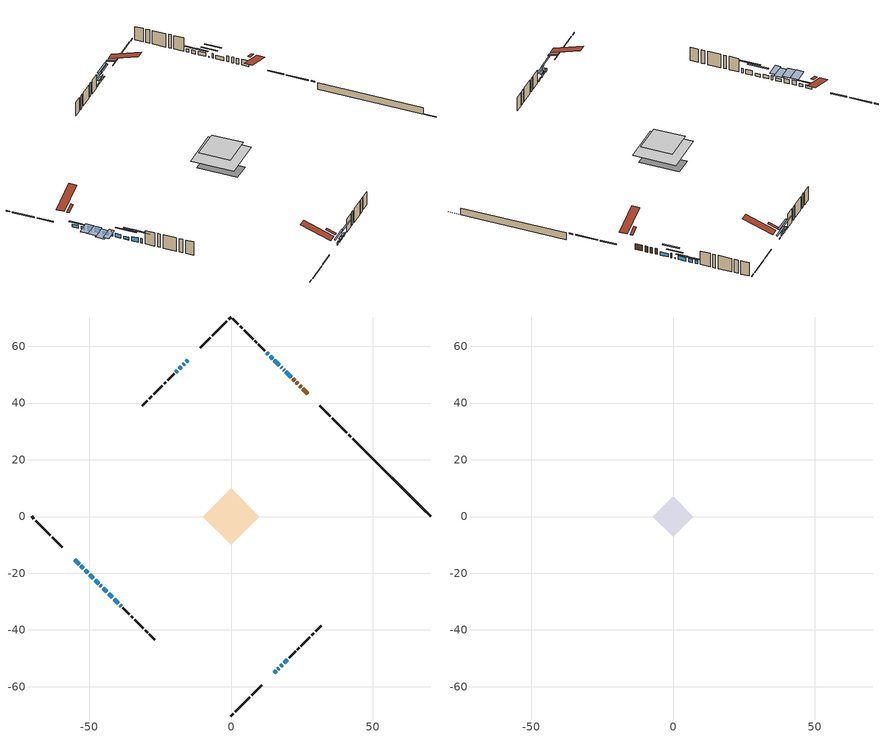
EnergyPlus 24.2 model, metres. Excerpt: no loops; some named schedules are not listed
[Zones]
conditioned space
 floor outside (Floor1 construction): -3.56,0 0,3.56 3.56,0 0,-3.56 z1.69
 floor adiabatic (AdiabaticFloorConstruction): -9.97,0 0,9.97 9.97,0 0,-9.97 z4.13
 floor foundation (Slab1 construction): -6.84,2.56 -2.56,6.84 6.84,-2.56 2.56,-6.84 z-0.75
 wall outside (RimJoist1 construction): 0,-70.31 0.84,-69.47 / -70.31,0 -69.47,-0.84 / 0,70.31 -0.84,69.47 / 42.28,28.03 41.45,28.86 z1.69:1.99
 wall outside (RimJoist2 construction): 1.49,-68.82 6.58,-63.73 / -68.82,-1.49 -63.73,-6.58 / -1.49,68.82 -6.58,63.73 / 40.79,29.52 35.7,34.61 z1.69:1.99
 wall outside (RimJoist3 construction): 7.23,-63.08 10.92,-59.39 / -63.08,-7.23 -59.39,-10.92 / -7.23,63.08 -10.92,59.39 / 35.05,35.26 31.36,38.95 z1.69:1.99
 wall outside (AdiabaticWallConstruction 1): 26.96,43.35 25.35,44.96 / 24.69,45.62 24.15,46.16 / 23.49,46.82 23.07,47.24 / 22.41,47.9 21.85,48.46 z1.69:3.72
 wall outside (AdiabaticWallConstruction): 21.19,49.12 19.37,50.94 / 14.66,55.65 13.8,56.51 / 13.14,57.17 12.57,57.74 / -44.98,-25.33 -43.77,-26.54 z1.69:2.91; 18.71,51.6 18.53,51.78 / -16.41,53.9 -16.84,53.47 z1.69:3.37; 17.88,52.43 17.69,52.62 z1.69:1.95; 15.32,-54.99 15.89,-54.42 / -54.99,-15.32 -53.55,-16.76 / -52.9,-17.41 -52.03,-18.28 / 16.55,-53.76 16.84,-53.47 / 17.49,-52.82 18.1,-52.21 / -17.49,52.82 -18.21,52.1 / -43.11,-27.2 -41.86,-28.45 z1.69:2.66; -15.32,54.99 -15.75,54.56 z1.69:1.9; 17.04,53.27 15.32,54.99 z1.69:2.96; -51.38,-18.93 -50.48,-19.83 z1.69:3.34; -49.83,-20.48 -48.57,-21.74 / -46,-24.31 -45.64,-24.67 / -39.11,-31.2 -38.75,-31.56 z1.69:3.27; -47.91,-22.4 -46.65,-23.66 z1.69:2.71; 18.76,-51.55 19.84,-50.47 / -18.87,51.44 -19.41,50.9 z1.69:2.33; -41.2,-29.11 -39.76,-30.55 z1.69:3.21
 wall outside (Wall1 construction): 20.49,-49.82 22.75,-47.56 / -38.09,-32.22 -35.84,-34.47 / -20.06,50.25 -22.32,47.99 / 11.91,58.4 9.66,60.65 z1.69:6.57
 wall outside (Wall2 construction): 23.4,-46.91 23.98,-46.33 / -35.18,-35.13 -34.61,-35.7 / -22.97,47.34 -23.55,46.76 / 9,61.31 8.42,61.89 z1.69:6.57
 wall outside (Wall3 construction): 24.64,-45.67 27.72,-42.59 / -33.95,-36.36 -30.87,-39.44 / -24.21,46.1 -27.29,43.02 / 7.77,62.54 4.69,65.62 z1.69:6.57
 wall outside (Wall4 construction): 28.37,-41.94 29.2,-41.11 / -30.21,-40.1 -29.38,-40.93 / -27.94,42.37 -28.77,41.54 / 4.03,66.28 3.2,67.11 z1.69:6.57
 wall outside (Wall5 construction): 29.86,-40.45 31.75,-38.56 / -28.73,-41.58 -26.84,-43.47 / -29.43,40.88 -31.32,38.99 / 2.55,67.76 0.66,69.65 z1.69:6.57
 wall foundation (FoundationWall1 construction): 42.94,27.37,-0.75 42.94,27.37,1.69 67.38,2.93,1.69 67.38,2.93,-0.65 70.31,0,-0.65 70.31,0,-0.75
 window (WindowConstruction 16): 21.19,49.12 19.37,50.94 z1.69:2.91
 window (WindowConstruction 3): 18.71,51.6 18.53,51.78 z1.69:3.37
 window (WindowConstruction 4): 17.88,52.43 17.7,52.61 z1.69:1.94
 window (WindowConstruction 5): 15.32,-54.99 15.89,-54.42 z1.69:2.66
 window (WindowConstruction 6): -15.32,54.99 -15.75,54.56 z1.69:1.89
 window (WindowConstruction 7): -16.41,53.9 -16.84,53.47 z1.69:3.37
 window (WindowConstruction 8): -54.99,-15.32 -53.55,-16.76 z1.69:2.66
 window (WindowConstruction 9): -52.9,-17.41 -52.04,-18.27 z1.69:2.66
 window (WindowConstruction 10): 17.04,53.27 15.32,54.99 z1.69:2.96
 window (WindowConstruction 11): 14.66,55.65 13.8,56.51 z1.69:2.91
 window (WindowConstruction 12): 13.14,57.17 12.57,57.74 z1.69:2.91
 window (WindowConstruction 13): 16.55,-53.76 16.84,-53.47 z1.69:2.66
 window (WindowConstruction 14): 17.49,-52.82 18.1,-52.21 z1.69:2.66
 window (WindowConstruction 15): -17.49,52.82 -18.21,52.1 z1.69:2.66
 window (WindowConstruction 23): -51.38,-18.93 -50.48,-19.83 z1.69:3.34
 window (WindowConstruction 18): -49.83,-20.48 -48.57,-21.74 z1.69:3.27
 window (WindowConstruction 19): -47.91,-22.4 -46.66,-23.65 z1.69:2.7
 window (WindowConstruction 20): -46,-24.31 -45.64,-24.67 z1.69:3.27
 window (WindowConstruction 21): 18.76,-51.55 19.84,-50.47 z1.69:2.32
 window (WindowConstruction 22): -18.87,51.44 -19.41,50.9 z1.69:2.32
 window (WindowConstruction 17): -44.98,-25.33 -43.77,-26.54 z1.69:2.91
 window (WindowConstruction): -43.11,-27.2 -41.86,-28.45 z1.69:2.66
 window (WindowConstruction 1): -41.2,-29.11 -39.76,-30.55 z1.69:3.21
 window (WindowConstruction 2): -39.1,-31.21 -38.75,-31.56 z1.69:3.27
 door (Door): 26.96,43.35 25.35,44.96 z1.69:3.72
 door (Door 1): 24.69,45.62 24.15,46.16 z1.69:3.72
 door (Door 2): 23.49,46.82 23.07,47.24 z1.69:3.72
 door (Door 3): 22.41,47.9 21.85,48.46 z1.69:3.72
 ceiling adiabatic (AdiabaticFloorConstruction): 0,-9.97 9.97,0 0,9.97 -9.97,0 z4.13
 roof outside (Roof2 construction): 14.66,-55.65,6.57 12.47,-53.46,7.6 11.89,-54.03,7.6 14.08,-56.23,6.57; -55.65,-14.66,6.57 -53.46,-12.47,7.6 -54.03,-11.89,7.6 -56.23,-14.08,6.57; -14.66,55.65,6.57 -12.47,53.46,7.6 -11.89,54.03,7.6 -14.08,56.23,6.57; 27.62,42.69,6.57 25.43,40.5,7.6 26,39.92,7.6 28.2,42.11,6.57
attic - vented
 floor to conditioned space (Floor2 construction Reversed): -7.22,0 0,7.22 7.22,0 0,-7.22 z6.57
 roof outside (Roof1 construction): 13.43,-56.88,6.57 6.39,-49.85,9.88 4.54,-51.7,9.88 11.57,-58.74,6.57; -56.88,-13.43,6.57 -49.85,-6.39,9.88 -51.7,-4.54,9.88 -58.74,-11.57,6.57; -13.43,56.88,6.57 -6.39,49.85,9.88 -4.54,51.7,9.88 -11.57,58.74,6.57; 28.85,41.46,6.57 21.82,34.42,9.88 23.67,32.57,9.88 30.71,39.6,6.57
shading: 16.68,53.63 20.57,49.74 20.86,50.04 16.97,53.92 z5.99; 15.84,54.47 19.73,50.58 20.02,50.87 16.13,54.76 z4.56; 17.75,-52.56 13.46,-56.85 13.76,-57.14 18.04,-52.86 z5.28; -17.6,52.71 -13.46,56.85 -13.76,57.14 -17.89,53 z4.52; -18.69,51.62 -14.55,55.76 -14.84,56.05 -18.98,51.91 z5.99; -52.91,-17.4 -55.64,-14.67 -55.93,-14.96 -53.2,-17.69 z3.57; -51.39,-18.92 -53.54,-16.77 -53.83,-17.06 -51.68,-19.21 z3.57; 14.88,55.43 17.47,52.84 17.76,53.13 15.18,55.72 z3.57; 13.37,56.94 15.09,55.22 15.38,55.51 13.66,57.24 z3.52; 12.14,58.17 13.57,56.74 13.86,57.03 12.43,58.47 z3.52; 17.27,-53.04 16.12,-54.19 16.41,-54.48 17.56,-53.33 z3.27; 18.53,-51.78 17.06,-53.25 17.35,-53.54 18.82,-52.07 z3.27; -18.64,51.67 -17.06,53.25 -17.35,53.54 -18.93,51.96 z3.27; -50.05,-20.26 -51.81,-18.5 -55.04,-21.73 -53.28,-23.49 z3.95; -48.14,-22.17 -50.26,-20.05 -53.49,-23.28 -51.37,-25.4 z3.88; -46.22,-24.09 -48.34,-21.97 -51.57,-25.2 -49.46,-27.32 z3.31; -45.21,-25.1 -46.43,-23.88 -49.66,-27.11 -48.44,-28.33 z3.88; 21.69,-48.62 16.91,-53.4 17.2,-53.69 21.98,-48.91 z4.95; -21.26,49.05 -17.02,53.29 -17.31,53.59 -21.55,49.34 z4.95; -40,-30.31 -44.97,-25.34 -45.26,-25.63 -40.29,-30.6 z5.28; -37.91,-32.4 -43.05,-27.26 -43.34,-27.55 -38.2,-32.69 z5.84; -36.89,-33.42 -40.96,-29.35 -41.25,-29.64 -37.18,-33.71 z5.89
[Building]
Building 1: Terrain=Suburbs
[Site:Location]
Toronto City Centre_ON: Latitude {deg}=43.63; Longitude {deg}=-79.39; Time Zone {hr}=-5; Elevation {m}=77; Keep Site Location Information=Yes
[Site:GroundTemperature:Shallow]
5.01852, 3.26908, 3.12898, 3.95918, 7.29196, 10.6092, 13.4851, 15.3069, 15.4617, 13.9799, 11.1774, 7.9619
[Site:WaterMainsTemperature]
Calculation Method=Schedule; Temperature Schedule=mains temperature schedule
[Material] Roughness=Rough; Thermal Absorptance=0.9
Name | Thickness {m} | Conductivity {W/m-K} | Density {kg/m3} | Specific Heat {J/kg-K} | Solar Absorptance | Visible Absorptance
asphalt or fiberglass shingles | 0.00635 | 0.162714 | 1121.4 | 1465.45 | 0.4 | 0.4
ceiling loosefill ins | 0.169333 | 0.0480833 | 16.02 | 1046.75 | 0.7 | 0.7
ceiling stud and cavity | 0.1397 | 0.0924676 | 65.682 | 1177.47 | 0.7 | 0.7
concrete 4.0 in. | 0.1016 | 1.803125 | 2242.8 | 837.4 | 0.7 | 0.7
concrete 8.0 in. | 0.2032 | 1.803125 | 2242.8 | 837.4 | 0.7 | 0.7
door material | 0.04445 | 0.053851 | 512.64 | 1214.23 | 0.7 | 0.7
door material 1 | 0.04445 | 0.188738 | 512.64 | 1214.23 | 0.7 | 0.7
floor covering | 0.0127 | 0.0433444 | 54.468 | 1339.84 | 0.6 | 0.6
floor rigid ins; rim joist rigid ins; wall rigid ins | 0.051816 | 0.029427 | 32.04 | 1214.23 | 0.7 | 0.7
floor rigid ins 1; wall rigid ins 1 | 0.512978 | 0.029427 | 32.04 | 1214.23 | 0.7 | 0.7
floor stud and cavity | 0.1397 | 0.0775388 | 92.3553 | 1139.71 | 0.7 | 0.7
floor stud and cavity 1 | 0.1397 | 1.75129 | 37.0049 | 1207.88 | 0.7 | 0.7
furniture material conditioned space 1 | 0.1524 | 0.115458 | 640.8 | 1214.23 | 0.6 | 0.6
gypsum board | 0.0127 | 0.160291 | 801 | 837.4 | 0.6 | 0.6
osb sheathing 0.5 in. | 0.0127 | 0.115458 | 512.64 | 1214.23 | 0.7 | 0.7
osb sheathing 0.75 in. | 0.01905 | 0.115458 | 512.64 | 1214.23 | 0.7 | 0.7
osb sheathing 2.0 in. | 0.0508 | 0.115458 | 512.64 | 1214.23 | 0.7 | 0.7
rim joist stud and cavity | 0.0508 | 0.0318229 | 125.044 | 1163.47 | 0.6 | 0.6
rim joist stud and cavity 1 | 0.0508 | 0.035244 | 125.044 | 1163.47 | 0.6 | 0.6
rim joist stud and cavity 2 | 0.0508 | 0.308293 | 125.044 | 1163.47 | 0.6 | 0.6
roof rigid ins | 0.103632 | 0.029427 | 32.04 | 1214.23 | 0.7 | 0.7
roof stud and cavity | 0.2032 | 0.398228 | 78.34581 | 1123.46 | 0.7 | 0.7
wall stud and cavity | 0.1397 | 0.17099 | 139.0536 | 1170.24 | 0.7 | 0.7
wall stud and cavity 1 | 0.1397 | 0.570815 | 139.0536 | 1170.24 | 0.7 | 0.7
wall stud and cavity 2 | 0.1397 | 0.168448 | 139.0536 | 1170.24 | 0.7 | 0.7
wall stud and cavity 3 | 0.1397 | 0.543446 | 139.0536 | 1170.24 | 0.7 | 0.7
wall stud and cavity 4 | 0.1397 | 0.234034 | 139.0536 | 1170.24 | 0.7 | 0.7
wall stud and cavity 5 | 0.0889 | 0.380278 | 52.3479 | 1209.89 | 0.7 | 0.7
wall stud and cavity 6 | 0.0889 | 0.391764 | 83.0341 | 1211.67 | 0.7 | 0.7
wood siding | 0.0254 | 0.102417 | 544.68 | 1172.36 | 0.4 | 0.4
wood siding 1; wood siding 2; wood siding 3 | 0.0254 | 0.102417 | 544.68 | 1172.36 | 0.7 | 0.7
[WindowMaterial:SimpleGlazingSystem]
Name | U-Factor {W/m2-K} | Solar Heat Gain Coefficient
WindowMaterial | 2.91792 | 0.6
WindowMaterial 1 | 1.950393 | 0.65
WindowMaterial 10 | 2.94007 | 0.69
WindowMaterial 11 | 2.07133 | 0.56
WindowMaterial 12 | 2.0861 | 0.54
WindowMaterial 13 | 2.84638 | 0.44
WindowMaterial 14 | 2.89578 | 0.55
WindowMaterial 15 | 2.90203 | 0.57
WindowMaterial 16 | 3.308 | 0.64
WindowMaterial 17 | 2.95483 | 0.64
WindowMaterial 18 | 2.02023 | 0.6
WindowMaterial 19 | 2.91963 | 0.61
WindowMaterial 2 | 2.82878 | 0.5
WindowMaterial 20 | 2.85149 | 0.44
WindowMaterial 21 | 2.76973 | 0.63
WindowMaterial 3 | 2.82367 | 0.47
WindowMaterial 4 | 2.84638 | 0.37
WindowMaterial 5 | 2.86342 | 0.56
WindowMaterial 6 | 2.75837 | 0.41
WindowMaterial 7 | 2.89351 | 0.54
WindowMaterial 8 | 2.92076 | 0.61
WindowMaterial 9 | 2.90827 | 0.58
[Construction]
AdiabaticFloorConstruction: floor stud and cavity 1, floor rigid ins 1, osb sheathing 0.75 in., floor covering
AdiabaticWallConstruction: wood siding 2, wall rigid ins 1, wall stud and cavity 5, gypsum board
AdiabaticWallConstruction 1: wood siding 3, wall rigid ins 1, wall stud and cavity 5, gypsum board
Door; Door 1; Door 2: door material
Door 3: door material 1
Floor1 construction: floor stud and cavity, floor rigid ins, osb sheathing 0.75 in., floor covering
Floor2 construction Reversed: gypsum board, ceiling stud and cavity, ceiling loosefill ins
FoundationWall1 construction: concrete 8.0 in.
furniture construction conditioned space 1: furniture material conditioned space 1
PartitionWallConstruction: gypsum board, wall stud and cavity 6, gypsum board
RimJoist1 construction: wood siding 1, osb sheathing 2.0 in., rim joist stud and cavity
RimJoist2 construction: wood siding 1, rim joist rigid ins, osb sheathing 2.0 in., rim joist stud and cavity 1
RimJoist3 construction: wood siding 1, rim joist rigid ins, osb sheathing 2.0 in., rim joist stud and cavity 2
Roof1 construction: asphalt or fiberglass shingles
Roof2 construction: asphalt or fiberglass shingles, roof rigid ins, osb sheathing 0.75 in., roof stud and cavity, gypsum board
Slab1 construction: concrete 4.0 in.
Wall1 construction: wood siding, wall rigid ins, osb sheathing 0.5 in., wall stud and cavity, gypsum board
Wall2 construction: wood siding, wall rigid ins, osb sheathing 0.5 in., wall stud and cavity 1, gypsum board
Wall3 construction: wood siding, wall rigid ins, osb sheathing 0.5 in., wall stud and cavity 2, gypsum board
Wall4 construction: wood siding, wall rigid ins, osb sheathing 0.5 in., wall stud and cavity 3, gypsum board
Wall5 construction: wood siding, wall rigid ins, osb sheathing 0.5 in., wall stud and cavity 4, gypsum board
WindowConstruction: WindowMaterial
WindowConstruction 1: WindowMaterial 1
WindowConstruction 10: WindowMaterial 10
WindowConstruction 11: WindowMaterial 11
WindowConstruction 12: WindowMaterial 12
WindowConstruction 13: WindowMaterial 13
WindowConstruction 14: WindowMaterial 14
WindowConstruction 15: WindowMaterial 15
WindowConstruction 16: WindowMaterial 16
WindowConstruction 17: WindowMaterial 17
WindowConstruction 18: WindowMaterial 18
WindowConstruction 19: WindowMaterial 19
WindowConstruction 2; WindowConstruction 20: WindowMaterial 2
WindowConstruction 21; WindowConstruction 22: WindowMaterial 20
WindowConstruction 23: WindowMaterial 21
WindowConstruction 3: WindowMaterial 3
WindowConstruction 4: WindowMaterial 4
WindowConstruction 5: WindowMaterial 5
WindowConstruction 6: WindowMaterial 6
WindowConstruction 7: WindowMaterial 7
WindowConstruction 8: WindowMaterial 8
WindowConstruction 9: WindowMaterial 9
[Zone] Multiplier=1; Part of Total Floor Area=Yes
Name | Volume {m3}
attic - vented | 56.1646
conditioned space | 721.6
[Space]
Name | Zone | Volume {m3}
attic - vented 1 | attic - vented | 56.1646
conditioned space 1 | conditioned space | 721.6
[ZoneInfiltration:EffectiveLeakageArea]
infil attic - vented 1: Zone or Space=attic - vented 1; Schedule=Always On Discrete; Effective Air Leakage Area {cm2}=4392.84; Stack Coefficient=0.000230604; Wind Coefficient=1.02602e-05
[ZoneMixing]
whole house fan mix: Zone or Space=attic - vented; Schedule=Always On Continuous; Design Flow Rate Calculation Method=Flow/Zone; Design Flow Rate {m3/s}=0; Source Zone or Space=conditioned space
[SurfaceProperty:ExposedFoundationPerimeter]
Slab1: Exposed Perimeter Calculation Method=TotalExposedPerimeter; Total Exposed Perimeter {m}=38.71
[InternalMass] Zone or ZoneList=conditioned space; Space or SpaceList=conditioned space 1
Name | Construction | Surface Area {m2}
furniture mass conditioned space 1 | furniture construction conditioned space 1 | 121.884
partition wall mass | PartitionWallConstruction | 304.71
[Lights]
interior lighting: Zone or ZoneList or Space or SpaceList=conditioned space 1; Schedule=interior lighting schedule; Design Level Calculation Method=LightingLevel; Lighting Level {W}=343.2; Return Air Fraction=0; Fraction Radiant=0.6; Fraction Visible=0.2; Fraction Replaceable=1
[People]
occupants: Zone or ZoneList or Space or SpaceList=conditioned space 1; Number of People Schedule=occupants schedule; Number of People Calculation Method=People; Number of People=3; Fraction Radiant=0.314171; Sensible Heat Fraction=0.56303; Activity Level Schedule=occupants activity schedule; Carbon Dioxide Generation Rate {m3/s-W}=0; Enable ASHRAE 55 Comfort Warnings=No; Mean Radiant Temperature Calculation Type=EnclosureAveraged
[ElectricEquipment] Zone or ZoneList or Space or SpaceList=conditioned space 1; Design Level Calculation Method=EquipmentLevel
Name | Schedule | Design Level {W} | Fraction Latent | Fraction Radiant | Fraction Lost
clothes dryer | clothes dryer schedule | 140.772 | 0.015 | 0.081 | 0.85
clothes washer | clothes washer schedule | 32.1985 | 0.03 | 0.162 | 0.7
cooking range | cooking range schedule | 215.147 | 0.08 | 0.432 | 0.2
dishwasher | dishwasher schedule | 66.8632 | 0.3 | 0.18 | 0.4
fridge | fridge schedule | 72.9452 | 0 | 0.6 | 0
mech vent bath fan 0 | mech vent bath fan 0 schedule | 50.2 | 0 | 0 | 1
mech vent bath fan 1 | mech vent bath fan 1 schedule | 50.2 | 0 | 0 | 1
mech vent house fan | mech vent house fan schedule | 0 | 0 | 0 | 1
mech vent house fan cfis | mech vent house fan cfis schedule | 0 | 0 | 0 | 0
mech vent range fan 0 | mech vent range fan 0 schedule | 57 | 0 | 0 | 1
misc plug loads | misc plug loads schedule | 494.7 | 0.045 | 0.513 | 0.1
whole house fan | Always On Discrete | 0 | 0 | 0 | 1
[OtherEquipment] Zone or ZoneList or Space or SpaceList=conditioned space 1; Design Level Calculation Method=EquipmentLevel
Name | Fuel Type | Schedule | Design Level {W} | Fraction Latent | Fraction Radiant | Fraction Lost
clothes dryer 1 | Electricity | clothes dryer schedule | 0 | 0.015 | 0.081 | 0.85
cooking range 1 | Electricity | cooking range schedule | 0 | 0.08 | 0.432 | 0.2
general water use latent | None | general water use schedule | 62.594 | 1 | 0 | 0
general water use sensible | None | general water use schedule | -61.6891 | 0 | 0.6 | 0
mech vent house fan latent load | None | Always On Discrete | 0 | 1 | 0 | 0
mech vent house fan sensible load | None | Always On Discrete | 0 | 0 | 0 | 0
water heater energy adjustment1 | NaturalGas | Always On Discrete | 0.01 | 0 | 0 | 1
[ZoneInfiltration:DesignFlowRate] Zone or ZoneList or Space or SpaceList=conditioned space 1; Schedule=Always On Discrete; Design Flow Rate Calculation Method=Flow/Zone; Design Flow Rate {m3/s}=0
infil flow; natural vent flow; whole house fan flow
[Foundation:Kiva]
Foundation Kiva 1: Initial Indoor Air Temperature {C}=18; Wall Height Above Grade {m}=1.68999; Wall Depth Below Slab {m}=0.2032
[Foundation:Kiva:Settings]
Soil Conductivity {W/m-K}=0.849921; Soil Density {kg/m3}=1842.3; Soil Specific Heat {J/kg-K}=418.7; Ground Solar Absorptivity=0.9; Ground Thermal Absorptivity=0.9; Ground Surface Roughness {m}=0.03; Far-Field Width {m}=40; Deep-Ground Boundary Condition=ZeroFlux; Deep-Ground Depth {m}=40; Minimum Cell Dimension {m}=0.2; Maximum Cell Growth Coefficient=3; Simulation Timestep=Timestep
[Exterior:Lights]
exterior lighting: Schedule=exterior lighting schedule; Design Level {W}=75.6
[Schedule:Constant]
Name | Hourly Value
Always On Continuous; mech vent house fan schedule; mech vent house fan cfis schedule; Always On Discrete | 1
occupants activity schedule | 117.228
fridge schedule | 0
[Schedule:Week:Daily]
interior lighting schedule Week Rule - Jan1-Jan27: interior lighting schedule day, interior lighting schedule day, interior lighting schedule day, interior lighting schedule day, interior lighting schedule day, interior lighting schedule day, interior lighting schedule day, interior lighting schedule default day, interior lighting schedule default day, interior lighting schedule default day, interior lighting schedule default day, interior lighting schedule default day
interior lighting schedule Week Rule - Jan28-Feb3: interior lighting schedule day, interior lighting schedule day, interior lighting schedule day, interior lighting schedule day, interior lighting schedule day 1, interior lighting schedule day 1, interior lighting schedule day 1, interior lighting schedule default day, interior lighting schedule default day, interior lighting schedule default day, interior lighting schedule default day, interior lighting schedule default day
interior lighting schedule Week Rule - Feb4-Feb24: interior lighting schedule day 1, interior lighting schedule day 1, interior lighting schedule day 1, interior lighting schedule day 1, interior lighting schedule day 1, interior lighting schedule day 1, interior lighting schedule day 1, interior lighting schedule default day, interior lighting schedule default day, interior lighting schedule default day, interior lighting schedule default day, interior lighting schedule default day
interior lighting schedule Week Rule - Feb25-Mar3: interior lighting schedule day 1, interior lighting schedule day 1, interior lighting schedule day 1, interior lighting schedule day 1, interior lighting schedule day 2, interior lighting schedule day 2, interior lighting schedule day 2, interior lighting schedule default day, interior lighting schedule default day, interior lighting schedule default day, interior lighting schedule default day, interior lighting schedule default day
interior lighting schedule Week Rule - Mar4-Mar31: interior lighting schedule day 2, interior lighting schedule day 2, interior lighting schedule day 2, interior lighting schedule day 2, interior lighting schedule day 2, interior lighting schedule day 2, interior lighting schedule day 2, interior lighting schedule default day, interior lighting schedule default day, interior lighting schedule default day, interior lighting schedule default day, interior lighting schedule default day
interior lighting schedule Week Rule - Apr1-Apr28: interior lighting schedule day 3, interior lighting schedule day 3, interior lighting schedule day 3, interior lighting schedule day 3, interior lighting schedule day 3, interior lighting schedule day 3, interior lighting schedule day 3, interior lighting schedule default day, interior lighting schedule default day, interior lighting schedule default day, interior lighting schedule default day, interior lighting schedule default day
interior lighting schedule Week Rule - Apr29-May5: interior lighting schedule day 3, interior lighting schedule day 3, interior lighting schedule day 4, interior lighting schedule day 4, interior lighting schedule day 4, interior lighting schedule day 4, interior lighting schedule day 4, interior lighting schedule default day, interior lighting schedule default day, interior lighting schedule default day, interior lighting schedule default day, interior lighting schedule default day
interior lighting schedule Week Rule - May6-May26: interior lighting schedule day 4, interior lighting schedule day 4, interior lighting schedule day 4, interior lighting schedule day 4, interior lighting schedule day 4, interior lighting schedule day 4, interior lighting schedule day 4, interior lighting schedule default day, interior lighting schedule default day, interior lighting schedule default day, interior lighting schedule default day, interior lighting schedule default day
interior lighting schedule Week Rule - May27-Jun2: interior lighting schedule day 4, interior lighting schedule day 4, interior lighting schedule day 4, interior lighting schedule day 4, interior lighting schedule day 4, interior lighting schedule day 5, interior lighting schedule day 5, interior lighting schedule default day, interior lighting schedule default day, interior lighting schedule default day, interior lighting schedule default day, interior lighting schedule default day
interior lighting schedule Week Rule - Jun3-Jun30: interior lighting schedule day 5, interior lighting schedule day 5, interior lighting schedule day 5, interior lighting schedule day 5, interior lighting schedule day 5, interior lighting schedule day 5, interior lighting schedule day 5, interior lighting schedule default day, interior lighting schedule default day, interior lighting schedule default day, interior lighting schedule default day, interior lighting schedule default day
interior lighting schedule Week Rule - Jul1-Jul28: interior lighting schedule day 6, interior lighting schedule day 6, interior lighting schedule day 6, interior lighting schedule day 6, interior lighting schedule day 6, interior lighting schedule day 6, interior lighting schedule day 6, interior lighting schedule default day, interior lighting schedule default day, interior lighting schedule default day, interior lighting schedule default day, interior lighting schedule default day
interior lighting schedule Week Rule - Jul29-Aug4: interior lighting schedule day 6, interior lighting schedule day 6, interior lighting schedule day 6, interior lighting schedule day 7, interior lighting schedule day 7, interior lighting schedule day 7, interior lighting schedule day 7, interior lighting schedule default day, interior lighting schedule default day, interior lighting schedule default day, interior lighting schedule default day, interior lighting schedule default day
interior lighting schedule Week Rule - Aug5-Aug25: interior lighting schedule day 7, interior lighting schedule day 7, interior lighting schedule day 7, interior lighting schedule day 7, interior lighting schedule day 7, interior lighting schedule day 7, interior lighting schedule day 7, interior lighting schedule default day, interior lighting schedule default day, interior lighting schedule default day, interior lighting schedule default day, interior lighting schedule default day
interior lighting schedule Week Rule - Aug26-Sep1: interior lighting schedule day 7, interior lighting schedule day 7, interior lighting schedule day 7, interior lighting schedule day 7, interior lighting schedule day 7, interior lighting schedule day 7, interior lighting schedule day 8, interior lighting schedule default day, interior lighting schedule default day, interior lighting schedule default day, interior lighting schedule default day, interior lighting schedule default day
interior lighting schedule Week Rule - Sep2-Sep29: interior lighting schedule day 8, interior lighting schedule day 8, interior lighting schedule day 8, interior lighting schedule day 8, interior lighting schedule day 8, interior lighting schedule day 8, interior lighting schedule day 8, interior lighting schedule default day, interior lighting schedule default day, interior lighting schedule default day, interior lighting schedule default day, interior lighting schedule default day
interior lighting schedule Week Rule - Sep30-Oct6: interior lighting schedule day 8, interior lighting schedule day 9, interior lighting schedule day 9, interior lighting schedule day 9, interior lighting schedule day 9, interior lighting schedule day 9, interior lighting schedule day 9, interior lighting schedule default day, interior lighting schedule default day, interior lighting schedule default day, interior lighting schedule default day, interior lighting schedule default day
interior lighting schedule Week Rule - Oct7-Oct27: interior lighting schedule day 9, interior lighting schedule day 9, interior lighting schedule day 9, interior lighting schedule day 9, interior lighting schedule day 9, interior lighting schedule day 9, interior lighting schedule day 9, interior lighting schedule default day, interior lighting schedule default day, interior lighting schedule default day, interior lighting schedule default day, interior lighting schedule default day
interior lighting schedule Week Rule - Oct28-Nov3: interior lighting schedule day 9, interior lighting schedule day 9, interior lighting schedule day 9, interior lighting schedule day 9, interior lighting schedule day 10, interior lighting schedule day 10, interior lighting schedule day 10, interior lighting schedule default day, interior lighting schedule default day, interior lighting schedule default day, interior lighting schedule default day, interior lighting schedule default day
interior lighting schedule Week Rule - Nov4-Nov24: interior lighting schedule day 10, interior lighting schedule day 10, interior lighting schedule day 10, interior lighting schedule day 10, interior lighting schedule day 10, interior lighting schedule day 10, interior lighting schedule day 10, interior lighting schedule default day, interior lighting schedule default day, interior lighting schedule default day, interior lighting schedule default day, interior lighting schedule default day
interior lighting schedule Week Rule - Nov25-Dec1: interior lighting schedule day 10, interior lighting schedule day 10, interior lighting schedule day 10, interior lighting schedule day 10, interior lighting schedule day 10, interior lighting schedule day 10, interior lighting schedule day 11, interior lighting schedule default day, interior lighting schedule default day, interior lighting schedule default day, interior lighting schedule default day, interior lighting schedule default day
interior lighting schedule Week Rule - Dec2-Dec31: interior lighting schedule day 11, interior lighting schedule day 11, interior lighting schedule day 11, interior lighting schedule day 11, interior lighting schedule day 11, interior lighting schedule day 11, interior lighting schedule day 11, interior lighting schedule default day, interior lighting schedule default day, interior lighting schedule default day, interior lighting schedule default day, interior lighting schedule default day
occupants schedule Week Rule - Jan1-Dec31: occupants schedule day, occupants schedule day, occupants schedule day, occupants schedule day, occupants schedule day, occupants schedule day, occupants schedule day, occupants schedule default day, occupants schedule default day, occupants schedule default day, occupants schedule default day, occupants schedule default day
clothes dryer schedule Week Rule - Jan1-Dec31: clothes dryer schedule day, clothes dryer schedule day, clothes dryer schedule day, clothes dryer schedule day, clothes dryer schedule day, clothes dryer schedule day, clothes dryer schedule day, clothes dryer schedule default day, clothes dryer schedule default day, clothes dryer schedule default day, clothes dryer schedule default day, clothes dryer schedule default day
clothes washer schedule Week Rule - Jan1-Dec31: clothes washer schedule day, clothes washer schedule day, clothes washer schedule day, clothes washer schedule day, clothes washer schedule day, clothes washer schedule day, clothes washer schedule day, clothes washer schedule default day, clothes washer schedule default day, clothes washer schedule default day, clothes washer schedule default day, clothes washer schedule default day
cooking range schedule Week Rule - Jan1-Dec31: cooking range schedule day, cooking range schedule day, cooking range schedule day, cooking range schedule day, cooking range schedule day, cooking range schedule day, cooking range schedule day, cooking range schedule default day, cooking range schedule default day, cooking range schedule default day, cooking range schedule default day, cooking range schedule default day
dishwasher schedule Week Rule - Jan1-Dec31: dishwasher schedule day, dishwasher schedule day, dishwasher schedule day, dishwasher schedule day, dishwasher schedule day, dishwasher schedule day, dishwasher schedule day, dishwasher schedule default day, dishwasher schedule default day, dishwasher schedule default day, dishwasher schedule default day, dishwasher schedule default day
mech vent bath fan 0 schedule Week Rule - Jan1-Dec31: mech vent bath fan 0 schedule day, mech vent bath fan 0 schedule day, mech vent bath fan 0 schedule day, mech vent bath fan 0 schedule day, mech vent bath fan 0 schedule day, mech vent bath fan 0 schedule day, mech vent bath fan 0 schedule day, mech vent bath fan 0 schedule default day, mech vent bath fan 0 schedule default day, mech vent bath fan 0 schedule default day, mech vent bath fan 0 schedule default day, mech vent bath fan 0 schedule default day
mech vent bath fan 1 schedule Week Rule - Jan1-Dec31: mech vent bath fan 1 schedule day, mech vent bath fan 1 schedule day, mech vent bath fan 1 schedule day, mech vent bath fan 1 schedule day, mech vent bath fan 1 schedule day, mech vent bath fan 1 schedule day, mech vent bath fan 1 schedule day, mech vent bath fan 1 schedule default day, mech vent bath fan 1 schedule default day, mech vent bath fan 1 schedule default day, mech vent bath fan 1 schedule default day, mech vent bath fan 1 schedule default day
mech vent range fan 0 schedule Week Rule - Jan1-Dec31: mech vent range fan 0 schedule day, mech vent range fan 0 schedule day, mech vent range fan 0 schedule day, mech vent range fan 0 schedule day, mech vent range fan 0 schedule day, mech vent range fan 0 schedule day, mech vent range fan 0 schedule day, mech vent range fan 0 schedule default day, mech vent range fan 0 schedule default day, mech vent range fan 0 schedule default day, mech vent range fan 0 schedule default day, mech vent range fan 0 schedule default day
[Schedule:Year]
interior lighting schedule: interior lighting schedule Week Rule - Jan1-Jan27, 1, 1, 1, 27, interior lighting schedule Week Rule - Jan28-Feb3, 1, 28, 2, 3, interior lighting schedule Week Rule - Feb4-Feb24, 2, 4, 2, 24, interior lighting schedule Week Rule - Feb25-Mar3, 2, 25, 3, 3, interior lighting schedule Week Rule - Mar4-Mar31, 3, 4, 3, 31, interior lighting schedule Week Rule - Apr1-Apr28, 4, 1, 4, 28, interior lighting schedule Week Rule - Apr29-May5, 4, 29, 5, 5, interior lighting schedule Week Rule - May6-May26, 5, 6, 5, 26, interior lighting schedule Week Rule - May27-Jun2, 5, 27, 6, 2, interior lighting schedule Week Rule - Jun3-Jun30, 6, 3, 6, 30, interior lighting schedule Week Rule - Jul1-Jul28, 7, 1, 7, 28, interior lighting schedule Week Rule - Jul29-Aug4, 7, 29, 8, 4, interior lighting schedule Week Rule - Aug5-Aug25, 8, 5, 8, 25, interior lighting schedule Week Rule - Aug26-Sep1, 8, 26, 9, 1, interior lighting schedule Week Rule - Sep2-Sep29, 9, 2, 9, 29, interior lighting schedule Week Rule - Sep30-Oct6, 9, 30, 10, 6, interior lighting schedule Week Rule - Oct7-Oct27, 10, 7, 10, 27, interior lighting schedule Week Rule - Oct28-Nov3, 10, 28, 11, 3, interior lighting schedule Week Rule - Nov4-Nov24, 11, 4, 11, 24, interior lighting schedule Week Rule - Nov25-Dec1, 11, 25, 12, 1, interior lighting schedule Week Rule - Dec2-Dec31, 12, 2, 12, 31
occupants schedule: occupants schedule Week Rule - Jan1-Dec31, 1, 1, 12, 31
clothes dryer schedule: clothes dryer schedule Week Rule - Jan1-Dec31, 1, 1, 12, 31
clothes washer schedule: clothes washer schedule Week Rule - Jan1-Dec31, 1, 1, 12, 31
cooking range schedule: cooking range schedule Week Rule - Jan1-Dec31, 1, 1, 12, 31
dishwasher schedule: dishwasher schedule Week Rule - Jan1-Dec31, 1, 1, 12, 31
mech vent bath fan 0 schedule: mech vent bath fan 0 schedule Week Rule - Jan1-Dec31, 1, 1, 12, 31
mech vent bath fan 1 schedule: mech vent bath fan 1 schedule Week Rule - Jan1-Dec31, 1, 1, 12, 31
mech vent range fan 0 schedule: mech vent range fan 0 schedule Week Rule - Jan1-Dec31, 1, 1, 12, 31
misc plug loads schedule: misc plug loads schedule Week Rule - Jan1-Dec31, 1, 1, 12, 31
general water use schedule: general water use schedule Week Rule - Jan1-Dec31, 1, 1, 12, 31
exterior lighting schedule: exterior lighting schedule Week Rule - Jan1-Jan27, 1, 1, 1, 27, exterior lighting schedule Week Rule - Jan28-Feb3, 1, 28, 2, 3, exterior lighting schedule Week Rule - Feb4-Feb24, 2, 4, 2, 24, exterior lighting schedule Week Rule - Feb25-Mar3, 2, 25, 3, 3, exterior lighting schedule Week Rule - Mar4-Mar31, 3, 4, 3, 31, exterior lighting schedule Week Rule - Apr1-Apr28, 4, 1, 4, 28, exterior lighting schedule Week Rule - Apr29-May5, 4, 29, 5, 5, exterior lighting schedule Week Rule - May6-May26, 5, 6, 5, 26, exterior lighting schedule Week Rule - May27-Jun2, 5, 27, 6, 2, exterior lighting schedule Week Rule - Jun3-Jun30, 6, 3, 6, 30, exterior lighting schedule Week Rule - Jul1-Jul28, 7, 1, 7, 28, exterior lighting schedule Week Rule - Jul29-Aug4, 7, 29, 8, 4, exterior lighting schedule Week Rule - Aug5-Aug25, 8, 5, 8, 25, exterior lighting schedule Week Rule - Aug26-Sep1, 8, 26, 9, 1, exterior lighting schedule Week Rule - Sep2-Sep29, 9, 2, 9, 29, exterior lighting schedule Week Rule - Sep30-Oct6, 9, 30, 10, 6, exterior lighting schedule Week Rule - Oct7-Oct27, 10, 7, 10, 27, exterior lighting schedule Week Rule - Oct28-Nov3, 10, 28, 11, 3, exterior lighting schedule Week Rule - Nov4-Nov24, 11, 4, 11, 24, exterior lighting schedule Week Rule - Nov25-Dec1, 11, 25, 12, 1, exterior lighting schedule Week Rule - Dec2-Dec31, 12, 2, 12, 31
[Schedule:Compact]
mains temperature schedule: Through: 01/01, For: AllDays, Until: 24:00, 8.80333, Through: 01/02, For: AllDays, Until: 24:00, 8.74333, Through: 01/03, For: AllDays, Until: 24:00, 8.68389, Through: 01/04, For: AllDays, Until: 24:00, 8.62611, Through: 01/05, For: AllDays, Until: 24:00, 8.56944, Through: 01/06, For: AllDays, Until: 24:00, 8.51389, Through: 01/07, For: AllDays, Until: 24:00, 8.45944, Through: 01/08, For: AllDays, Until: 24:00, 8.40611, Through: 01/09, For: AllDays, Until: 24:00, 8.35389, Through: 01/10, For: AllDays, Until: 24:00, 8.30278, Through: 01/11, For: AllDays, Until: 24:00, 8.25333, Through: 01/12, For: AllDays, Until: 24:00, 8.205, Through: 01/13, For: AllDays, Until: 24:00, 8.15778, Through: 01/14, For: AllDays, Until: 24:00, 8.11222, Through: 01/15, For: AllDays, Until: 24:00, 8.06778, Through: 01/16, For: AllDays, Until: 24:00, 8.02444, Through: 01/17, For: AllDays, Until: 24:00, 7.98222, Through: 01/18, For: AllDays, Until: 24:00, 7.94167, Through: 01/19, For: AllDays, Until: 24:00, 7.90222, Through: 01/20, For: AllDays, Until: 24:00, 7.86444, Through: 01/21, For: AllDays, Until: 24:00, 7.82778, Through: 01/22, For: AllDays, Until: 24:00, 7.79278, Through: 01/23, For: AllDays, Until: 24:00, 7.75889, Through: 01/24, For: AllDays, Until: 24:00, 7.72667, Through: 01/25, For: AllDays, Until: 24:00, 7.69556, Through: 01/26, For: AllDays, Until: 24:00, 7.66611, Through: 01/27, For: AllDays, Until: 24:00, 7.63778, Through: 01/28, For: AllDays, Until: 24:00, 7.61111, Through: 01/29, For: AllDays, Until: 24:00, 7.58556, Through: 01/30, For: AllDays, Until: 24:00, 7.56167, Through: 01/31, For: AllDays, Until: 24:00, 7.53944, Through: 02/01, For: AllDays, Until: 24:00, 7.51833, Through: 02/02, For: AllDays, Until: 24:00, 7.49889, Through: 02/03, For: AllDays, Until: 24:00, 7.48111, Through: 02/04, For: AllDays, Until: 24:00, 7.46444, Through: 02/05, For: AllDays, Until: 24:00, 7.44944, Through: 02/06, For: AllDays, Until: 24:00, 7.43556, Through: 02/07, For: AllDays, Until: 24:00, 7.42333, Through: 02/08, For: AllDays, Until: 24:00, 7.41278, Through: 02/09, For: AllDays, Until: 24:00, 7.40389, Through: 02/10, For: AllDays, Until: 24:00, 7.39611, Through: 02/11, For: AllDays, Until: 24:00, 7.39, Through: 02/12, For: AllDays, Until: 24:00, 7.38556, Through: 02/13, For: AllDays, Until: 24:00, 7.38222, Through: 02/14, For: AllDays, Until: 24:00, 7.38056, Through: 02/15, For: AllDays, Until: 24:00, 7.38056, Through: 02/16, For: AllDays, Until: 24:00, 7.38222, Through: 02/17, For: AllDays, Until: 24:00, 7.385, Through: 02/18, For: AllDays, Until: 24:00, 7.38944, Through: 02/19, For: AllDays, Until: 24:00, 7.395, Through: 02/20, For: AllDays, Until: 24:00, 7.40278, Through: 02/21, For: AllDays, Until: 24:00, 7.41167, Through: 02/22, For: AllDays, Until: 24:00, 7.42222, Through: 02/23, For: AllDays, Until: 24:00, 7.43389, Through: 02/24, For: AllDays, Until: 24:00, 7.44722, Through: 02/25, For: AllDays, Until: 24:00, 7.46222, Through: 02/26, For: AllDays, Until: 24:00, 7.47833, Through: 02/27, For: AllDays, Until: 24:00, 7.49611, Through: 02/28, For: AllDays, Until: 24:00, 7.51556, Through: 03/01, For: AllDays, Until: 24:00, 7.53667, Through: 03/02, For: AllDays, Until: 24:00, 7.55889, Through: 03/03, For: AllDays, Until: 24:00, 7.58222, Through: 03/04, For: AllDays, Until: 24:00, 7.60722, Through: 03/05, For: AllDays, Until: 24:00, 7.63389, Through: 03/06, For: AllDays, Until: 24:00, 7.66222, Through: 03/07, For: AllDays, Until: 24:00, 7.69111, Through: 03/08, For: AllDays, Until: 24:00, 7.72222, Through: 03/09, For: AllDays, Until: 24:00, 7.75444, Through: 03/10, For: AllDays, Until: 24:00, 7.78778, Through: 03/11, For: AllDays, Until: 24:00, 7.82278, Through: 03/12, For: AllDays, Until: 24:00, 7.85944, Through: 03/13, For: AllDays, Until: 24:00, 7.89722, Through: 03/14, For: AllDays, Until: 24:00, 7.93611, Through: 03/15, For: AllDays, Until: 24:00, 7.97667, Through: 03/16, For: AllDays, Until: 24:00, 8.01833, Through: 03/17, For: AllDays, Until: 24:00, 8.06167, Through: 03/18, For: AllDays, Until: 24:00, 8.10611, Through: 03/19, For: AllDays, Until: 24:00, 8.15167, Through: 03/20, For: AllDays, Until: 24:00, 8.19833, Through: 03/21, For: AllDays, Until: 24:00, 8.24667, Through: 03/22, For: AllDays, Until: 24:00, 8.29611, Through: 03/23, For: AllDays, Until: 24:00, 8.34667, Through: 03/24, For: AllDays, Until: 24:00, 8.39889, Through: 03/25, For: AllDays, Until: 24:00, 8.45167, Through: 03/26, For: AllDays, Until: 24:00, 8.50611, Through: 03/27, For: AllDays, Until: 24:00, 8.56167, Through: 03/28, For: AllDays, Until: 24:00, 8.61833, Through: 03/29, For: AllDays, Until: 24:00, 8.67611, Through: 03/30, For: AllDays, Until: 24:00, 8.735, Through: 03/31, For: AllDays, Until: 24:00, 8.795, Through: 04/01, For: AllDays, Until: 24:00, 8.85611, Through: 04/02, For: AllDays, Until: 24:00, 8.91833, Through: 04/03, For: AllDays, Until: 24:00, 8.98167, Through: 04/04, For: AllDays, Until: 24:00, 9.04556, Through: 04/05, For: AllDays, Until: 24:00, 9.11111, Through: 04/06, For: AllDays, Until: 24:00, 9.17722, Through: 04/07, For: AllDays, Until: 24:00, 9.24444, Through: 04/08, For: AllDays, Until: 24:00, 9.31222, Through: 04/09, For: AllDays, Until: 24:00, 9.38167, Through: 04/10, For: AllDays, Until: 24:00, 9.45167, Through: 04/11, For: AllDays, Until: 24:00, 9.52222, Through: 04/12, For: AllDays, Until: 24:00, 9.59444, Through: 04/13, For: AllDays, Until: 24:00, 9.66667, Through: 04/14, For: AllDays, Until: 24:00, 9.74, Through: 04/15, For: AllDays, Until: 24:00, 9.81444, Through: 04/16, For: AllDays, Until: 24:00, 9.88944, Through: 04/17, For: AllDays, Until: 24:00, 9.96556, Through: 04/18, For: AllDays, Until: 24:00, 10.0417, Through: 04/19, For: AllDays, Until: 24:00, 10.1189, Through: 04/20, For: AllDays, Until: 24:00, 10.1972, Through: 04/21, For: AllDays, Until: 24:00, 10.2756, Through: 04/22, For: AllDays, Until: 24:00, 10.355, Through: 04/23, For: AllDays, Until: 24:00, 10.435, Through: 04/24, For: AllDays, Until: 24:00, 10.515, Through: 04/25, For: AllDays, Until: 24:00, 10.5961, Through: 04/26, For: AllDays, Until: 24:00, 10.6778, Through: 04/27, For: AllDays, Until: 24:00, 10.76, Through: 04/28, For: AllDays, Until: 24:00, 10.8428, Through: 04/29, For: AllDays, Until: 24:00, 10.9261, Through: 04/30, For: AllDays, Until: 24:00, 11.0094, Through: 05/01, For: AllDays, Until: 24:00, 11.0933, Through: 05/02, For: AllDays, Until: 24:00, 11.1778, Through: 05/03, For: AllDays, Until: 24:00, 11.2628, Through: 05/04, For: AllDays, Until: 24:00, 11.3478, Through: 05/05, For: AllDays, Until: 24:00, 11.4333, Through: 05/06, For: AllDays, Until: 24:00, 11.5189, Through: 05/07, For: AllDays, Until: 24:00, 11.605, Through: 05/08, For: AllDays, Until: 24:00, 11.6917, Through: 05/09, For: AllDays, Until: 24:00, 11.7778, Through: 05/10, For: AllDays, Until: 24:00, 11.865, Through: 05/11, For: AllDays, Until: 24:00, 11.9517, Through: 05/12, For: AllDays, Until: 24:00, 12.0389, Through: 05/13, For: AllDays, Until: 24:00, 12.1261, Through: 05/14, For: AllDays, Until: 24:00, 12.2133, Through: 05/15, For: AllDays, Until: 24:00, 12.3006, Through: 05/16, For: AllDays, Until: 24:00, 12.3883, Through: 05/17, For: AllDays, Until: 24:00, 12.4756, Through: 05/18, For: AllDays, Until: 24:00, 12.5628, Through: 05/19, For: AllDays, Until: 24:00, 12.6506, Through: 05/20, For: AllDays, Until: 24:00, 12.7378, Through: 05/21, For: AllDays, Until: 24:00, 12.825, Through: 05/22, For: AllDays, Until: 24:00, 12.9122, Through: 05/23, For: AllDays, Until: 24:00, 12.9994, Through: 05/24, For: AllDays, Until: 24:00, 13.0861, Through: 05/25, For: AllDays, Until: 24:00, 13.1728, Through: 05/26, For: AllDays, Until: 24:00, 13.2594, Through: 05/27, For: AllDays, Until: 24:00, 13.3456, Through: 05/28, For: AllDays, Until: 24:00, 13.4317, Through: 05/29, For: AllDays, Until: 24:00, 13.5172, Through: 05/30, For: AllDays, Until: 24:00, 13.6028, Through: 05/31, For: AllDays, Until: 24:00, 13.6878, Through: 06/01, For: AllDays, Until: 24:00, 13.7722, Through: 06/02, For: AllDays, Until: 24:00, 13.8567, Through: 06/03, For: AllDays, Until: 24:00, 13.9406, Through: 06/04, For: AllDays, Until: 24:00, 14.0239, Through: 06/05, For: AllDays, Until: 24:00, 14.1067, Through: 06/06, For: AllDays, Until: 24:00, 14.1894, Through: 06/07, For: AllDays, Until: 24:00, 14.2711, Through: 06/08, For: AllDays, Until: 24:00, 14.3528, Through: 06/09, For: AllDays, Until: 24:00, 14.4339, Through: 06/10, For: AllDays, Until: 24:00, 14.5139, Through: 06/11, For: AllDays, Until: 24:00, 14.5939, Through: 06/12, For: AllDays, Until: 24:00, 14.6728, Through: 06/13, For: AllDays, Until: 24:00, 14.7511, Through: 06/14, For: AllDays, Until: 24:00, 14.8289, Through: 06/15, For: AllDays, Until: 24:00, 14.9061, Through: 06/16, For: AllDays, Until: 24:00, 14.9822, Through: 06/17, For: AllDays, Until: 24:00, 15.0578, Through: 06/18, For: AllDays, Until: 24:00, 15.1328, Through: 06/19, For: AllDays, Until: 24:00, 15.2067, Through: 06/20, For: AllDays, Until: 24:00, 15.28, Through: 06/21, For: AllDays, Until: 24:00, 15.3522, Through: 06/22, For: AllDays, Until: 24:00, 15.4239, Through: 06/23, For: AllDays, Until: 24:00, 15.4944, Through: 06/24, For: AllDays, Until: 24:00, 15.5639, Through: 06/25, For: AllDays, Until: 24:00, 15.6328, Through: 06/26, For: AllDays, Until: 24:00, 15.7006, Through: 06/27, For: AllDays, Until: 24:00, 15.7678, Through: 06/28, For: AllDays, Until: 24:00, 15.8333, Through: 06/29, For: AllDays, Until: 24:00, 15.8983, Through: 06/30, For: AllDays, Until: 24:00, 15.9622, Through: 07/01, For: AllDays, Until: 24:00, 16.025, Through: 07/02, For: AllDays, Until: 24:00, 16.0872, Through: 07/03, For: AllDays, Until: 24:00, 16.1478, Through: 07/04, For: AllDays, Until: 24:00, 16.2072, Through: 07/05, For: AllDays, Until: 24:00, 16.2661, Through: 07/06, For: AllDays, Until: 24:00, 16.3233, Through: 07/07, For: AllDays, Until: 24:00, 16.3794, Through: 07/08, For: AllDays, Until: 24:00, 16.435, Through: 07/09, For: AllDays, Until: 24:00, 16.4889, Through: 07/10, For: AllDays, Until: 24:00, 16.5417, Through: 07/11, For: AllDays, Until: 24:00, 16.5928, Through: 07/12, For: AllDays, Until: 24:00, 16.6433, Through: 07/13, For: AllDays, Until: 24:00, 16.6922, Through: 07/14, For: AllDays, Until: 24:00, 16.74, Through: 07/15, For: AllDays, Until: 24:00, 16.7867, Through: 07/16, For: AllDays, Until: 24:00, 16.8322, Through: 07/17, For: AllDays, Until: 24:00, 16.8761, Through: 07/18, For: AllDays, Until: 24:00, 16.9189, Through: 07/19, For: AllDays, Until: 24:00, 16.96, Through: 07/20, For: AllDays, Until: 24:00, 17, Through: 07/21, For: AllDays, Until: 24:00, 17.0389, Through: 07/22, For: AllDays, Until: 24:00, 17.0761, Through: 07/23, For: AllDays, Until: 24:00, 17.1122, Through: 07/24, For: AllDays, Until: 24:00, 17.1467, Through: 07/25, For: AllDays, Until: 24:00, 17.18, Through: 07/26, For: AllDays, Until: 24:00, 17.2117, Through: 07/27, For: AllDays, Until: 24:00, 17.2422, Through: 07/28, For: AllDays, Until: 24:00, 17.2711, Through: 07/29, For: AllDays, Until: 24:00, 17.2983, Through: 07/30, For: AllDays, Until: 24:00, 17.3244, Through: 07/31, For: AllDays, Until: 24:00, 17.3494, Through: 08/01, For: AllDays, Until: 24:00, 17.3728, Through: 08/02, For: AllDays, Until: 24:00, 17.3944, Through: 08/03, For: AllDays, Until: 24:00, 17.4144, Through: 08/04, For: AllDays, Until: 24:00, 17.4333, Through: 08/05, For: AllDays, Until: 24:00, 17.4506, Through: 08/06, For: AllDays, Until: 24:00, 17.4667, Through: 08/07, For: AllDays, Until: 24:00, 17.4811, Through: 08/08, For: AllDays, Until: 24:00, 17.4939, Through: 08/09, For: AllDays, Until: 24:00, 17.5056, Through: 08/10, For: AllDays, Until: 24:00, 17.5156, Through: 08/11, For: AllDays, Until: 24:00, 17.5239, Through: 08/12, For: AllDays, Until: 24:00, 17.5311, Through: 08/13, For: AllDays, Until: 24:00, 17.5361, Through: 08/14, For: AllDays, Until: 24:00, 17.54, Through: 08/15, For: AllDays, Until: 24:00, 17.5428, Through: 08/16, For: AllDays, Until: 24:00, 17.5439, Through: 08/17, For: AllDays, Until: 24:00, 17.5433, Through: 08/18, For: AllDays, Until: 24:00, 17.5411, Through: 08/19, For: AllDays, Until: 24:00, 17.5372, Through: 08/20, For: AllDays, Until: 24:00, 17.5322, Through: 08/21, For: AllDays, Until: 24:00, 17.5256, Through: 08/22, For: AllDays, Until: 24:00, 17.5178, Through: 08/23, For: AllDays, Until: 24:00, 17.5083, Through: 08/24, For: AllDays, Until: 24:00, 17.4972, Through: 08/25, For: AllDays, Until: 24:00, 17.4844, Through: 08/26, For: AllDays, Until: 24:00, 17.4706, Through: 08/27, For: AllDays, Until: 24:00, 17.455, Through: 08/28, For: AllDays, Until: 24:00, 17.4378, Through: 08/29, For: AllDays, Until: 24:00, 17.4194, Through: 08/30, For: AllDays, Until: 24:00, 17.3994, Through: 08/31, For: AllDays, Until: 24:00, 17.3778, Through: 09/01, For: AllDays, Until: 24:00, 17.355, Through: 09/02, For: AllDays, Until: 24:00, 17.3311, Through: 09/03, For: AllDays, Until: 24:00, 17.305, Through: 09/04, For: AllDays, Until: 24:00, 17.2778, Through: 09/05, For: AllDays, Until: 24:00, 17.2494, Through: 09/06, For: AllDays, Until: 24:00, 17.2194, Through: 09/07, For: AllDays, Until: 24:00, 17.1878, Through: 09/08, For: AllDays, Until: 24:00, 17.155, Through: 09/09, For: AllDays, Until: 24:00, 17.1206, Through: 09/10, For: AllDays, Until: 24:00, 17.085, Through: 09/11, For: AllDays, Until: 24:00, 17.0483, Through: 09/12, For: AllDays, Until: 24:00, 17.01, Through: 09/13, For: AllDays, Until: 24:00, 16.97, Through: 09/14, For: AllDays, Until: 24:00, 16.9289, Through: 09/15, For: AllDays, Until: 24:00, 16.8867, Through: 09/16, For: AllDays, Until: 24:00, 16.8428, Through: 09/17, For: AllDays, Until: 24:00, 16.7983, Through: 09/18, For: AllDays, Until: 24:00, 16.7517, Through: 09/19, For: AllDays, Until: 24:00, 16.7044, Through: 09/20, For: AllDays, Until: 24:00, 16.6556, Through: 09/21, For: AllDays, Until: 24:00, 16.6056, Through: 09/22, For: AllDays, Until: 24:00, 16.5544, Through: 09/23, For: AllDays, Until: 24:00, 16.5017, Through: 09/24, For: AllDays, Until: 24:00, 16.4483, Through: 09/25, For: AllDays, Until: 24:00, 16.3933, Through: 09/26, For: AllDays, Until: 24:00, 16.3372, Through: 09/27, For: AllDays, Until: 24:00, 16.2806, Through: 09/28, For: AllDays, Until: 24:00, 16.2222, Through: 09/29, For: AllDays, Until: 24:00, 16.1628, Through: 09/30, For: AllDays, Until: 24:00, 16.1022, Through: 10/01, For: AllDays, Until: 24:00, 16.0406, Through: 10/02, For: AllDays, Until: 24:00, 15.9778, Through: 10/03, For: AllDays, Until: 24:00, 15.9144, Through: 10/04, For: AllDays, Until: 24:00, 15.8494, Through: 10/05, For: AllDays, Until: 24:00, 15.7839, Through: 10/06, For: AllDays, Until: 24:00, 15.7172, Through: 10/07, For: AllDays, Until: 24:00, 15.6494, Through: 10/08, For: AllDays, Until: 24:00, 15.5811, Through: 10/09, For: AllDays, Until: 24:00, 15.5117, Through: 10/10, For: AllDays, Until: 24:00, 15.4411, Through: 10/11, For: AllDays, Until: 24:00, 15.37, Through: 10/12, For: AllDays, Until: 24:00, 15.2978, Through: 10/13, For: AllDays, Until: 24:00, 15.225, Through: 10/14, For: AllDays, Until: 24:00, 15.1511, Through: 10/15, For: AllDays, Until: 24:00, 15.0767, Through: 10/16, For: AllDays, Until: 24:00, 15.0011, Through: 10/17, For: AllDays, Until: 24:00, 14.925, Through: 10/18, For: AllDays, Until: 24:00, 14.8483, Through: 10/19, For: AllDays, Until: 24:00, 14.7706, Through: 10/20, For: AllDays, Until: 24:00, 14.6922, Through: 10/21, For: AllDays, Until: 24:00, 14.6133, Through: 10/22, For: AllDays, Until: 24:00, 14.5339, Through: 10/23, For: AllDays, Until: 24:00, 14.4539, Through: 10/24, For: AllDays, Until: 24:00, 14.3728, Through: 10/25, For: AllDays, Until: 24:00, 14.2917, Through: 10/26, For: AllDays, Until: 24:00, 14.21, Through: 10/27, For: AllDays, Until: 24:00, 14.1272, Through: 10/28, For: AllDays, Until: 24:00, 14.0444, Through: 10/29, For: AllDays, Until: 24:00, 13.9611, Through: 10/30, For: AllDays, Until: 24:00, 13.8772, Through: 10/31, For: AllDays, Until: 24:00, 13.7933, Through: 11/01, For: AllDays, Until: 24:00, 13.7089, Through: 11/02, For: AllDays, Until: 24:00, 13.6239, Through: 11/03, For: AllDays, Until: 24:00, 13.5383, Through: 11/04, For: AllDays, Until: 24:00, 13.4528, Through: 11/05, For: AllDays, Until: 24:00, 13.3667, Through: 11/06, For: AllDays, Until: 24:00, 13.2806, Through: 11/07, For: AllDays, Until: 24:00, 13.1944, Through: 11/08, For: AllDays, Until: 24:00, 13.1078, Through: 11/09, For: AllDays, Until: 24:00, 13.0206, Through: 11/10, For: AllDays, Until: 24:00, 12.9339, Through: 11/11, For: AllDays, Until: 24:00, 12.8467, Through: 11/12, For: AllDays, Until: 24:00, 12.7594, Through: 11/13, For: AllDays, Until: 24:00, 12.6722, Through: 11/14, For: AllDays, Until: 24:00, 12.5844, Through: 11/15, For: AllDays, Until: 24:00, 12.4972, Through: 11/16, For: AllDays, Until: 24:00, 12.41, Through: 11/17, For: AllDays, Until: 24:00, 12.3222, Through: 11/18, For: AllDays, Until: 24:00, 12.235, Through: 11/19, For: AllDays, Until: 24:00, 12.1478, Through: 11/20, For: AllDays, Until: 24:00, 12.0606, Through: 11/21, For: AllDays, Until: 24:00, 11.9733, Through: 11/22, For: AllDays, Until: 24:00, 11.8861, Through: 11/23, For: AllDays, Until: 24:00, 11.7994, Through: 11/24, For: AllDays, Until: 24:00, 11.7128, Through: 11/25, For: AllDays, Until: 24:00, 11.6267, Through: 11/26, For: AllDays, Until: 24:00, 11.5406, Through: 11/27, For: AllDays, Until: 24:00, 11.4544, Through: 11/28, For: AllDays, Until: 24:00, 11.3689, Through: 11/29, For: AllDays, Until: 24:00, 11.2839, Through: 11/30, For: AllDays, Until: 24:00, 11.1989, Through: 12/01, For: AllDays, Until: 24:00, 11.1144, Through: 12/02, For: AllDays, Until: 24:00, 11.03, Through: 12/03, For: AllDays, Until: 24:00, 10.9467, Through: 12/04, For: AllDays, Until: 24:00, 10.8633, Through: 12/05, For: AllDays, Until: 24:00, 10.7806, Through: 12/06, For: AllDays, Until: 24:00, 10.6983, Through: 12/07, For: AllDays, Until: 24:00, 10.6167, Through: 12/08, For: AllDays, Until: 24:00, 10.5356, Through: 12/09, For: AllDays, Until: 24:00, 10.4544, Through: 12/10, For: AllDays, Until: 24:00, 10.3744, Through: 12/11, For: AllDays, Until: 24:00, 10.295, Through: 12/12, For: AllDays, Until: 24:00, 10.2167, Through: 12/13, For: AllDays, Until: 24:00, 10.1383, Through: 12/14, For: AllDays, Until: 24:00, 10.0611, Through: 12/15, For: AllDays, Until: 24:00, 9.98444, Through: 12/16, For: AllDays, Until: 24:00, 9.90833, Through: 12/17, For: AllDays, Until: 24:00, 9.83278, Through: 12/18, For: AllDays, Until: 24:00, 9.75833, Through: 12/19, For: AllDays, Until: 24:00, 9.685, Through: 12/20, For: AllDays, Until: 24:00, 9.61222, Through: 12/21, For: AllDays, Until: 24:00, 9.54, Through: 12/22, For: AllDays, Until: 24:00, 9.46889, Through: 12/23, For: AllDays, Until: 24:00, 9.39889, Through: 12/24, For: AllDays, Until: 24:00, 9.32944, Through: 12/25, For: AllDays, Until: 24:00, 9.26111, Through: 12/26, For: AllDays, Until: 24:00, 9.19389, Through: 12/27, For: AllDays, Until: 24:00, 9.12722, Through: 12/28, For: AllDays, Until: 24:00, 9.06167, Through: 12/29, For: AllDays, Until: 24:00, 8.99722, Through: 12/30, For: AllDays, Until: 24:00, 8.93389, Through: 12/31, For: AllDays, Until: 24:00, 8.87111
